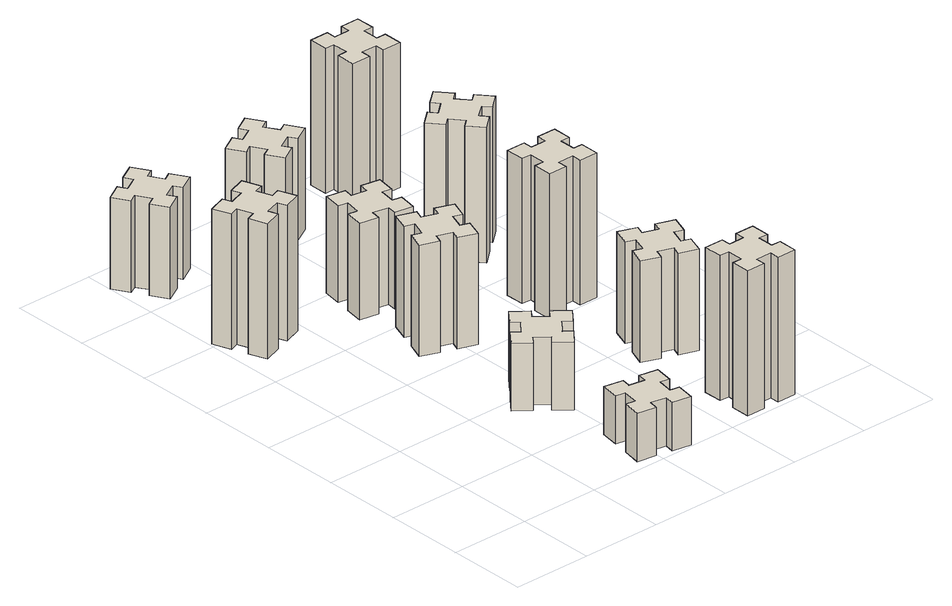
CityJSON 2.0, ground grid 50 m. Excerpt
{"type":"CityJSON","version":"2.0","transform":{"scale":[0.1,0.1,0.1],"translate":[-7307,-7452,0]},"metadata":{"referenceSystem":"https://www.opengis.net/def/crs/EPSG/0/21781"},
"CityObjects":{
"building1":{"type":"Building","attributes":{"class":"1000","function":"1000","usage":"1000","yearOfConstruction":2016,"roofType":"1000","measuredHeight":84,"storeysAboveGround":30,"storeysBelowGround":0},"geometry":[{"type":"Solid","lod":"1","boundaries":[[[[0,1,2,3,4,5,6,7,8,9,10,11,12,13,14,15,16,17,18,19]],[[17,16,20,21]],[[16,15,22,20]],[[15,14,23,22]],[[14,13,24,23]],[[13,12,25,24]],[[12,11,26,25]],[[11,10,27,26]],[[10,9,28,27]],[[9,8,29,28]],[[8,7,30,29]],[[7,6,31,30]],[[6,5,32,31]],[[5,4,33,32]],[[4,3,34,33]],[[3,2,35,34]],[[2,1,36,35]],[[1,0,37,36]],[[0,19,38,37]],[[19,18,39,38]],[[18,17,21,39]],[[24,25,26,27,28,29,30,31,32,33,34,35,36,37,38,39,21,20,22,23]]]]}]},
"building2":{"type":"Building","attributes":{"class":"1000","function":"1000","usage":"1000","yearOfConstruction":2016,"roofType":"1000","measuredHeight":30,"storeysAboveGround":30,"storeysBelowGround":0},"geometry":[{"type":"Solid","lod":"1","boundaries":[[[[40,41,42,43,44,45,46,47,48,49,50,51,52,53,54,55,56,57,58,59]],[[57,56,60,61]],[[56,55,62,60]],[[55,54,63,62]],[[54,53,64,63]],[[53,52,65,64]],[[52,51,66,65]],[[51,50,67,66]],[[50,49,68,67]],[[49,48,69,68]],[[48,47,70,69]],[[47,46,71,70]],[[46,45,72,71]],[[45,44,73,72]],[[44,43,74,73]],[[43,42,75,74]],[[42,41,76,75]],[[41,40,77,76]],[[40,59,78,77]],[[59,58,79,78]],[[58,57,61,79]],[[64,65,66,67,68,69,70,71,72,73,74,75,76,77,78,79,61,60,62,63]]]]}]},
"building3":{"type":"Building","attributes":{"class":"1000","function":"1000","usage":"1000","yearOfConstruction":2016,"roofType":"1000","measuredHeight":57,"storeysAboveGround":30,"storeysBelowGround":0},"geometry":[{"type":"Solid","lod":"1","boundaries":[[[[80,81,82,83,84,85,86,87,88,89,90,91,92,93,94,95,96,97,98,99]],[[97,96,100,101]],[[96,95,102,100]],[[95,94,103,102]],[[94,93,104,103]],[[93,92,105,104]],[[92,91,106,105]],[[91,90,107,106]],[[90,89,108,107]],[[89,88,109,108]],[[88,87,110,109]],[[87,86,111,110]],[[86,85,112,111]],[[85,84,113,112]],[[84,83,114,113]],[[83,82,115,114]],[[82,81,116,115]],[[81,80,117,116]],[[80,99,118,117]],[[99,98,119,118]],[[98,97,101,119]],[[104,105,106,107,108,109,110,111,112,113,114,115,116,117,118,119,101,100,102,103]]]]}]},
"building4":{"type":"Building","attributes":{"class":"1000","function":"1000","usage":"1000","yearOfConstruction":2016,"roofType":"1000","measuredHeight":42,"storeysAboveGround":30,"storeysBelowGround":0},"geometry":[{"type":"Solid","lod":"1","boundaries":[[[[120,121,122,123,124,125,126,127,128,129,130,131,132,133,134,135,136,137,138,139]],[[137,136,140,141]],[[136,135,142,140]],[[135,134,143,142]],[[134,133,144,143]],[[133,132,145,144]],[[132,131,146,145]],[[131,130,147,146]],[[130,129,148,147]],[[129,128,149,148]],[[128,127,150,149]],[[127,126,151,150]],[[126,125,152,151]],[[125,124,153,152]],[[124,123,154,153]],[[123,122,155,154]],[[122,121,156,155]],[[121,120,157,156]],[[120,139,158,157]],[[139,138,159,158]],[[138,137,141,159]],[[144,145,146,147,148,149,150,151,152,153,154,155,156,157,158,159,141,140,142,143]]]]}]},
"building5":{"type":"Building","attributes":{"class":"1000","function":"1000","usage":"1000","yearOfConstruction":2016,"roofType":"1000","measuredHeight":69,"storeysAboveGround":30,"storeysBelowGround":0},"geometry":[{"type":"Solid","lod":"1","boundaries":[[[[160,161,162,163,164,165,166,167,168,169,170,171,172,173,174,175,176,177,178,179]],[[177,176,180,181]],[[176,175,182,180]],[[175,174,183,182]],[[174,173,184,183]],[[173,172,185,184]],[[172,171,186,185]],[[171,170,187,186]],[[170,169,188,187]],[[169,168,189,188]],[[168,167,190,189]],[[167,166,191,190]],[[166,165,192,191]],[[165,164,193,192]],[[164,163,194,193]],[[163,162,195,194]],[[162,161,196,195]],[[161,160,197,196]],[[160,179,198,197]],[[179,178,199,198]],[[178,177,181,199]],[[184,185,186,187,188,189,190,191,192,193,194,195,196,197,198,199,181,180,182,183]]]]}]},
"building6":{"type":"Building","attributes":{"class":"1000","function":"1000","usage":"1000","yearOfConstruction":2016,"roofType":"1000","measuredHeight":60,"storeysAboveGround":30,"storeysBelowGround":0},"geometry":[{"type":"Solid","lod":"1","boundaries":[[[[200,201,202,203,204,205,206,207,208,209,210,211,212,213,214,215,216,217,218,219]],[[217,216,220,221]],[[216,215,222,220]],[[215,214,223,222]],[[214,213,224,223]],[[213,212,225,224]],[[212,211,226,225]],[[211,210,227,226]],[[210,209,228,227]],[[209,208,229,228]],[[208,207,230,229]],[[207,206,231,230]],[[206,205,232,231]],[[205,204,233,232]],[[204,203,234,233]],[[203,202,235,234]],[[202,201,236,235]],[[201,200,237,236]],[[200,219,238,237]],[[219,218,239,238]],[[218,217,221,239]],[[224,225,226,227,228,229,230,231,232,233,234,235,236,237,238,239,221,220,222,223]]]]}]},
"building7":{"type":"Building","attributes":{"class":"1000","function":"1000","usage":"1000","yearOfConstruction":2016,"roofType":"1000","measuredHeight":90,"storeysAboveGround":30,"storeysBelowGround":0},"geometry":[{"type":"Solid","lod":"1","boundaries":[[[[240,241,242,243,244,245,246,247,248,249,250,251,252,253,254,255,256,257,258,259]],[[257,256,260,261]],[[256,255,262,260]],[[255,254,263,262]],[[254,253,264,263]],[[253,252,265,264]],[[252,251,266,265]],[[251,250,267,266]],[[250,249,268,267]],[[249,248,269,268]],[[248,247,270,269]],[[247,246,271,270]],[[246,245,272,271]],[[245,244,273,272]],[[244,243,274,273]],[[243,242,275,274]],[[242,241,276,275]],[[241,240,277,276]],[[240,259,278,277]],[[259,258,279,278]],[[258,257,261,279]],[[264,265,266,267,268,269,270,271,272,273,274,275,276,277,278,279,261,260,262,263]]]]}]},
"building8":{"type":"Building","attributes":{"class":"1000","function":"1000","usage":"1000","yearOfConstruction":2016,"roofType":"1000","measuredHeight":63,"storeysAboveGround":30,"storeysBelowGround":0},"geometry":[{"type":"Solid","lod":"1","boundaries":[[[[280,281,282,283,284,285,286,287,288,289,290,291,292,293,294,295,296,297,298,299]],[[297,296,300,301]],[[296,295,302,300]],[[295,294,303,302]],[[294,293,304,303]],[[293,292,305,304]],[[292,291,306,305]],[[291,290,307,306]],[[290,289,308,307]],[[289,288,309,308]],[[288,287,310,309]],[[287,286,311,310]],[[286,285,312,311]],[[285,284,313,312]],[[284,283,314,313]],[[283,282,315,314]],[[282,281,316,315]],[[281,280,317,316]],[[280,299,318,317]],[[299,298,319,318]],[[298,297,301,319]],[[304,305,306,307,308,309,310,311,312,313,314,315,316,317,318,319,301,300,302,303]]]]}]},
"building9":{"type":"Building","attributes":{"class":"1000","function":"1000","usage":"1000","yearOfConstruction":2016,"roofType":"1000","measuredHeight":63,"storeysAboveGround":30,"storeysBelowGround":0},"geometry":[{"type":"Solid","lod":"1","boundaries":[[[[320,321,322,323,324,325,326,327,328,329,330,331,332,333,334,335,336,337,338,339]],[[337,336,340,341]],[[336,335,342,340]],[[335,334,343,342]],[[334,333,344,343]],[[333,332,345,344]],[[332,331,346,345]],[[331,330,347,346]],[[330,329,348,347]],[[329,328,349,348]],[[328,327,350,349]],[[327,326,351,350]],[[326,325,352,351]],[[325,324,353,352]],[[324,323,354,353]],[[323,322,355,354]],[[322,321,356,355]],[[321,320,357,356]],[[320,339,358,357]],[[339,338,359,358]],[[338,337,341,359]],[[344,345,346,347,348,349,350,351,352,353,354,355,356,357,358,359,341,340,342,343]]]]}]},
"building10":{"type":"Building","attributes":{"class":"1000","function":"1000","usage":"1000","yearOfConstruction":2016,"roofType":"1000","measuredHeight":90,"storeysAboveGround":30,"storeysBelowGround":0},"geometry":[{"type":"Solid","lod":"1","boundaries":[[[[360,361,362,363,364,365,366,367,368,369,370,371,372,373,374,375,376,377,378,379]],[[377,376,380,381]],[[376,375,382,380]],[[375,374,383,382]],[[374,373,384,383]],[[373,372,385,384]],[[372,371,386,385]],[[371,370,387,386]],[[370,369,388,387]],[[369,368,389,388]],[[368,367,390,389]],[[367,366,391,390]],[[366,365,392,391]],[[365,364,393,392]],[[364,363,394,393]],[[363,362,395,394]],[[362,361,396,395]],[[361,360,397,396]],[[360,379,398,397]],[[379,378,399,398]],[[378,377,381,399]],[[384,385,386,387,388,389,390,391,392,393,394,395,396,397,398,399,381,380,382,383]]]]}]},
"building11":{"type":"Building","attributes":{"class":"1000","function":"1000","usage":"1000","yearOfConstruction":2016,"roofType":"1000","measuredHeight":84,"storeysAboveGround":30,"storeysBelowGround":0},"geometry":[{"type":"Solid","lod":"1","boundaries":[[[[400,401,402,403,404,405,406,407,408,409,410,411,412,413,414,415,416,417,418,419]],[[417,416,420,421]],[[416,415,422,420]],[[415,414,423,422]],[[414,413,424,423]],[[413,412,425,424]],[[412,411,426,425]],[[411,410,427,426]],[[410,409,428,427]],[[409,408,429,428]],[[408,407,430,429]],[[407,406,431,430]],[[406,405,432,431]],[[405,404,433,432]],[[404,403,434,433]],[[403,402,435,434]],[[402,401,436,435]],[[401,400,437,436]],[[400,419,438,437]],[[419,418,439,438]],[[418,417,421,439]],[[424,425,426,427,428,429,430,431,432,433,434,435,436,437,438,439,421,420,422,423]]]]}]},
"building12":{"type":"Building","attributes":{"class":"1000","function":"1000","usage":"1000","yearOfConstruction":2016,"roofType":"1000","measuredHeight":90,"storeysAboveGround":30,"storeysBelowGround":0},"geometry":[{"type":"Solid","lod":"1","boundaries":[[[[440,441,442,443,444,445,446,447,448,449,450,451,452,453,454,455,456,457,458,459]],[[457,456,460,461]],[[456,455,462,460]],[[455,454,463,462]],[[454,453,464,463]],[[453,452,465,464]],[[452,451,466,465]],[[451,450,467,466]],[[450,449,468,467]],[[449,448,469,468]],[[448,447,470,469]],[[447,446,471,470]],[[446,445,472,471]],[[445,444,473,472]],[[444,443,474,473]],[[443,442,475,474]],[[442,441,476,475]],[[441,440,477,476]],[[440,459,478,477]],[[459,458,479,478]],[[458,457,461,479]],[[464,465,466,467,468,469,470,471,472,473,474,475,476,477,478,479,461,460,462,463]]]]}]}
},
"vertices":[
[356,2416,0],[322,2510,0],[378,2530,0],[337,2643,0],[224,2602,0],[245,2546,0],[151,2512,0],[130,2568,0],[17,2527,0],[59,2414,0],[115,2435,0],[149,2341,0],[93,2320,0],[134,2207,0],[247,2249,0],[226,2305,0],[320,2339,0],[340,2283,0],[453,2324,0],[412,2437,0],[320,2339,840],[340,2283,840],[226,2305,840],[247,2249,840],[134,2207,840],[93,2320,840],[149,2341,840],[115,2435,840],[59,2414,840],[17,2527,840],[130,2568,840],[151,2512,840],[245,2546,840],[224,2602,840],[337,2643,840],[378,2530,840],[322,2510,840],[356,2416,840],[412,2437,840],[453,2324,840],
[976,274,0],[958,175,0],[899,186,0],[878,67,0],[997,47,0],[1007,106,0],[1105,88,0],[1095,29,0],[1213,8,0],[1234,127,0],[1175,137,0],[1192,235,0],[1251,225,0],[1272,343,0],[1154,364,0],[1144,305,0],[1045,322,0],[1056,381,0],[937,402,0],[917,284,0],[1045,322,300],[1056,381,300],[1144,305,300],[1154,364,300],[1272,343,300],[1251,225,300],[1192,235,300],[1175,137,300],[1234,127,300],[1213,8,300],[1095,29,300],[1105,88,300],[1007,106,300],[997,47,300],[878,67,300],[899,186,300],[958,175,300],[976,274,300],[917,284,300],[937,402,300],
[224,3386,0],[137,3336,0],[107,3388,0],[3,3328,0],[63,3224,0],[115,3254,0],[165,3167,0],[113,3137,0],[173,3033,0],[277,3093,0],[247,3145,0],[334,3195,0],[364,3143,0],[468,3203,0],[408,3307,0],[356,3277,0],[306,3364,0],[358,3394,0],[298,3498,0],[194,3438,0],[306,3364,570],[358,3394,570],[356,3277,570],[408,3307,570],[468,3203,570],[364,3143,570],[334,3195,570],[247,3145,570],[277,3093,570],[173,3033,570],[113,3137,570],[165,3167,570],[115,3254,570],[63,3224,570],[3,3328,570],[107,3388,570],[137,3336,570],[224,3386,570],[194,3438,570],[298,3498,570],
[1027,836,0],[1092,913,0],[1138,874,0],[1215,966,0],[1123,1043,0],[1084,997,0],[1008,1062,0],[1046,1108,0],[954,1185,0],[877,1093,0],[923,1054,0],[859,978,0],[813,1016,0],[736,924,0],[828,847,0],[866,893,0],[943,829,0],[904,783,0],[996,706,0],[1073,798,0],[943,829,420],[904,783,420],[866,893,420],[828,847,420],[736,924,420],[813,1016,420],[859,978,420],[923,1054,420],[877,1093,420],[954,1185,420],[1046,1108,420],[1008,1062,420],[1084,997,420],[1123,1043,420],[1215,966,420],[1138,874,420],[1092,913,420],[1027,836,420],[1073,798,420],[996,706,420],
[1062,1701,0],[1096,1795,0],[1152,1774,0],[1193,1887,0],[1080,1928,0],[1060,1872,0],[966,1906,0],[987,1962,0],[874,2003,0],[833,1890,0],[889,1870,0],[855,1776,0],[799,1797,0],[757,1684,0],[870,1643,0],[891,1699,0],[985,1665,0],[964,1609,0],[1077,1567,0],[1118,1680,0],[985,1665,690],[964,1609,690],[891,1699,690],[870,1643,690],[757,1684,690],[799,1797,690],[855,1776,690],[889,1870,690],[833,1890,690],[874,2003,690],[987,1962,690],[966,1906,690],[1060,1872,690],[1080,1928,690],[1193,1887,690],[1152,1774,690],[1096,1795,690],[1062,1701,690],[1118,1680,690],[1077,1567,690],
[876,2394,0],[858,2295,0],[799,2306,0],[778,2187,0],[897,2167,0],[907,2226,0],[1005,2208,0],[995,2149,0],[1113,2128,0],[1134,2247,0],[1075,2257,0],[1092,2355,0],[1151,2345,0],[1172,2463,0],[1054,2484,0],[1044,2425,0],[945,2442,0],[956,2501,0],[837,2522,0],[817,2404,0],[945,2442,600],[956,2501,600],[1044,2425,600],[1054,2484,600],[1172,2463,600],[1151,2345,600],[1092,2355,600],[1075,2257,600],[1134,2247,600],[1113,2128,600],[995,2149,600],[1005,2208,600],[907,2226,600],[897,2167,600],[778,2187,600],[799,2306,600],[858,2295,600],[876,2394,600],[817,2404,600],[837,2522,600],
[1705,255,0],[1705,155,0],[1645,155,0],[1645,35,0],[1765,35,0],[1765,95,0],[1865,95,0],[1865,35,0],[1985,35,0],[1985,155,0],[1925,155,0],[1925,255,0],[1985,255,0],[1985,375,0],[1865,375,0],[1865,315,0],[1765,315,0],[1765,375,0],[1645,375,0],[1645,255,0],[1765,315,900],[1765,375,900],[1865,315,900],[1865,375,900],[1985,375,900],[1985,255,900],[1925,255,900],[1925,155,900],[1985,155,900],[1985,35,900],[1865,35,900],[1865,95,900],[1765,95,900],[1765,35,900],[1645,35,900],[1645,155,900],[1705,155,900],[1705,255,900],[1645,255,900],[1645,375,900],
[1096,3177,0],[1046,3264,0],[1098,3294,0],[1038,3398,0],[934,3338,0],[964,3286,0],[877,3236,0],[847,3288,0],[743,3228,0],[803,3124,0],[855,3154,0],[905,3067,0],[853,3037,0],[913,2933,0],[1017,2993,0],[987,3045,0],[1074,3095,0],[1104,3043,0],[1208,3103,0],[1148,3207,0],[1074,3095,630],[1104,3043,630],[987,3045,630],[1017,2993,630],[913,2933,630],[853,3037,630],[905,3067,630],[855,3154,630],[803,3124,630],[743,3228,630],[847,3288,630],[877,3236,630],[964,3286,630],[934,3338,630],[1038,3398,630],[1098,3294,630],[1046,3264,630],[1096,3177,630],[1148,3207,630],[1208,3103,630],
[1731,859,0],[1825,825,0],[1804,769,0],[1917,727,0],[1958,840,0],[1902,861,0],[1936,955,0],[1992,934,0],[2033,1047,0],[1920,1088,0],[1900,1032,0],[1806,1066,0],[1827,1122,0],[1714,1163,0],[1673,1050,0],[1729,1030,0],[1695,936,0],[1639,957,0],[1597,844,0],[1710,803,0],[1695,936,630],[1639,957,630],[1729,1030,630],[1673,1050,630],[1714,1163,630],[1827,1122,630],[1806,1066,630],[1900,1032,630],[1920,1088,630],[2033,1047,630],[1992,934,630],[1936,955,630],[1902,861,630],[1958,840,630],[1917,727,630],[1804,769,630],[1825,825,630],[1731,859,630],[1710,803,630],[1597,844,630],
[1825,1635,0],[1825,1735,0],[1885,1735,0],[1885,1855,0],[1765,1855,0],[1765,1795,0],[1665,1795,0],[1665,1855,0],[1545,1855,0],[1545,1735,0],[1605,1735,0],[1605,1635,0],[1545,1635,0],[1545,1515,0],[1665,1515,0],[1665,1575,0],[1765,1575,0],[1765,1515,0],[1885,1515,0],[1885,1635,0],[1765,1575,900],[1765,1515,900],[1665,1575,900],[1665,1515,900],[1545,1515,900],[1545,1635,900],[1605,1635,900],[1605,1735,900],[1545,1735,900],[1545,1855,900],[1665,1855,900],[1665,1795,900],[1765,1795,900],[1765,1855,900],[1885,1855,900],[1885,1735,900],[1825,1735,900],[1825,1635,900],[1885,1635,900],[1885,1515,900],
[1832,2458,0],[1767,2534,0],[1813,2573,0],[1736,2665,0],[1644,2588,0],[1683,2542,0],[1606,2477,0],[1568,2523,0],[1476,2446,0],[1553,2354,0],[1599,2393,0],[1663,2316,0],[1617,2278,0],[1694,2186,0],[1786,2263,0],[1748,2309,0],[1824,2373,0],[1863,2327,0],[1955,2404,0],[1878,2496,0],[1824,2373,840],[1863,2327,840],[1748,2309,840],[1786,2263,840],[1694,2186,840],[1617,2278,840],[1663,2316,840],[1599,2393,840],[1553,2354,840],[1476,2446,840],[1568,2523,840],[1606,2477,840],[1683,2542,840],[1644,2588,840],[1736,2665,840],[1813,2573,840],[1767,2534,840],[1832,2458,840],[1878,2496,840],[1955,2404,840],
[1605,3315,0],[1605,3215,0],[1545,3215,0],[1545,3095,0],[1665,3095,0],[1665,3155,0],[1765,3155,0],[1765,3095,0],[1885,3095,0],[1885,3215,0],[1825,3215,0],[1825,3315,0],[1885,3315,0],[1885,3435,0],[1765,3435,0],[1765,3375,0],[1665,3375,0],[1665,3435,0],[1545,3435,0],[1545,3315,0],[1665,3375,900],[1665,3435,900],[1765,3375,900],[1765,3435,900],[1885,3435,900],[1885,3315,900],[1825,3315,900],[1825,3215,900],[1885,3215,900],[1885,3095,900],[1765,3095,900],[1765,3155,900],[1665,3155,900],[1665,3095,900],[1545,3095,900],[1545,3215,900],[1605,3215,900],[1605,3315,900],[1545,3315,900],[1545,3435,900]
]}
